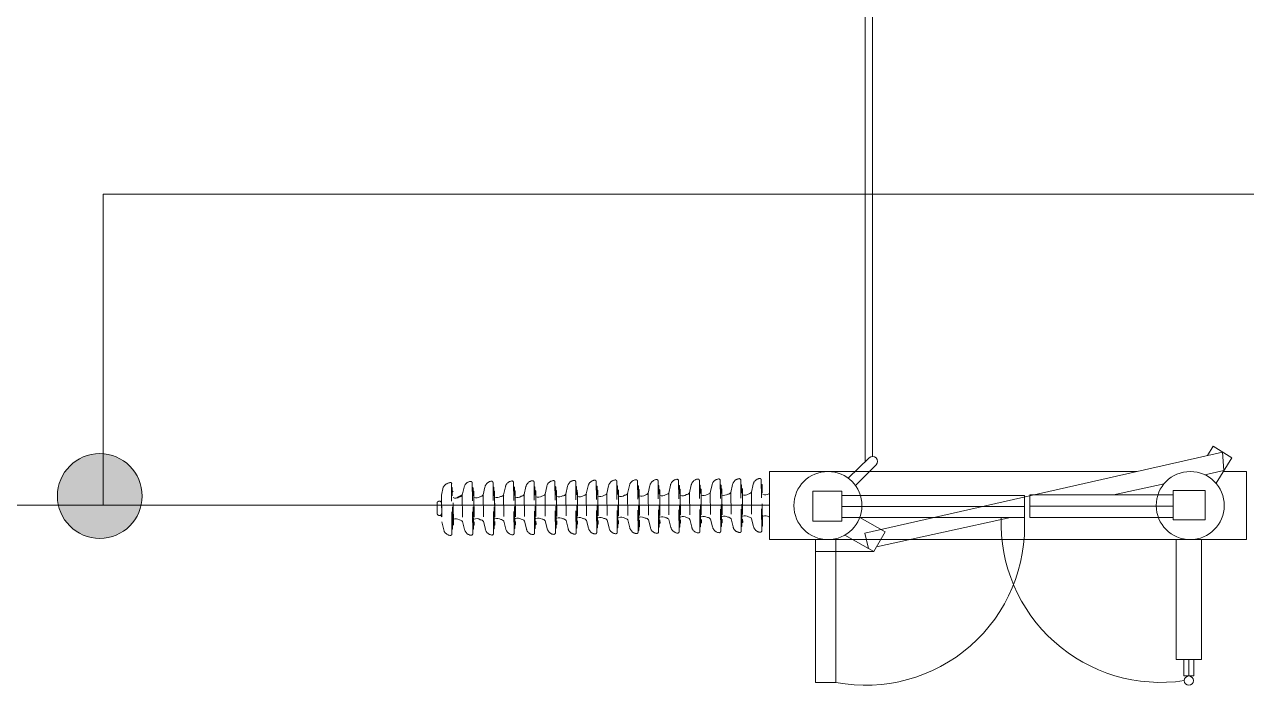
# Model space of a CAD drawing. Header units: inches. Extents: x 3989 to 4711, y 2881 to 3348.
# Drawn here: x 4422.83 to 4450.72, y 3026.7 to 3041.93 of the extents above; entities that cross this region are included whole.
import ezdxf

# ---------------------------------------------------------------- set-up
doc = ezdxf.new("R2010")
doc.units = ezdxf.units.IN
doc.header["$MEASUREMENT"] = 0
doc.linetypes.add('DASHED', pattern=[0.75, 0.5, -0.25])
doc.layers.add('COTAS', color=4, linetype='Continuous')
doc.layers.add('medidas', color=3, linetype='Continuous')

# ---------------------------------------------------------------- blocks, each defined once
blk = doc.blocks.new('*U13')
at = {"color": 0, "linetype": 'DASHED', "lineweight": 0}
for p, q in [((-106.059, -122.75), (-106.048, -121.59)), ((-105.591, -122.755), (-105.579, -121.595)), ((-105.123, -122.76), (-105.111, -121.6)), ((-104.648, -122.764), (-104.636, -121.605)), ((-104.173, -122.769), (-104.161, -121.609)), ((-106.075, -122.639), (-106.066, -121.702)), ((-106.075, -121.781), (-106.067, -121.781)), ((-106.057, -121.693), (-106.049, -121.693)), ((-105.862, -121.69), (-105.822, -121.87)), ((-105.822, -121.87), (-105.828, -122.475)), ((-105.617, -121.879), (-105.623, -122.484)), ((-105.607, -122.643), (-105.598, -121.706)), ((-105.607, -121.786), (-105.599, -121.786)), ((-105.589, -121.698), (-105.58, -121.698)), ((-105.394, -121.695), (-105.354, -121.875)), ((-105.354, -121.875), (-105.36, -122.48)), ((-105.149, -121.884), (-105.155, -122.489)), ((-105.139, -122.648), (-105.129, -121.711)), ((-105.139, -121.791), (-105.13, -121.791)), ((-105.121, -121.703), (-105.112, -121.703)), ((-104.925, -121.7), (-104.885, -121.88)), ((-104.885, -121.88), (-104.891, -122.485)), ((-104.673, -121.888), (-104.68, -122.493)), ((-104.664, -122.653), (-104.654, -121.716)), ((-104.664, -121.795), (-104.655, -121.795)), ((-104.646, -121.707), (-104.637, -121.707)), ((-104.45, -121.705), (-104.41, -121.884)), ((-104.41, -121.884), (-104.416, -122.489)), ((-104.189, -122.658), (-104.179, -121.721)), ((-104.189, -121.8), (-104.18, -121.8)), ((-104.17, -121.712), (-104.162, -121.712)), ((-103.975, -121.709), (-103.935, -121.889)), ((-103.935, -121.889), (-103.941, -122.494)), ((-103.72, -122.662), (-103.711, -121.725)), ((-103.72, -121.805), (-103.712, -121.805)), ((-103.704, -122.774), (-103.693, -121.614)), ((-103.702, -121.717), (-103.694, -121.717)), ((-103.507, -121.714), (-103.467, -121.894)), ((-103.253, -122.739), (-103.243, -121.802)), ((-103.252, -122.668), (-103.243, -121.731)), ((-103.252, -121.81), (-103.243, -121.81)), ((-103.236, -122.779), (-103.224, -121.619)), ((-103.236, -122.779), (-103.224, -121.619)), ((-103.234, -121.722), (-103.225, -121.722)), ((-103.038, -121.719), (-102.998, -121.899)), ((-102.777, -122.672), (-102.768, -121.735)), ((-102.777, -122.672), (-102.768, -121.735)), ((-102.777, -121.814), (-102.768, -121.815)), ((-102.761, -122.784), (-102.749, -121.624)), ((-102.761, -122.784), (-102.749, -121.624)), ((-102.759, -121.726), (-102.75, -121.727)), ((-102.563, -121.724), (-102.523, -121.903)), ((-102.309, -122.677), (-102.299, -121.74)), ((-102.309, -121.819), (-102.3, -121.819)), ((-102.293, -122.788), (-102.281, -121.629)), ((-102.291, -121.731), (-102.282, -121.731)), ((-102.095, -121.728), (-102.055, -121.908)), ((-101.841, -122.682), (-101.831, -121.745)), ((-101.84, -121.824), (-101.832, -121.824)), ((-101.824, -122.793), (-101.813, -121.634)), ((-101.822, -121.736), (-101.814, -121.736)), ((-101.627, -121.734), (-101.587, -121.913)), ((-101.365, -122.686), (-101.356, -121.749)), ((-101.365, -121.829), (-101.357, -121.829)), ((-101.349, -122.798), (-101.337, -121.638)), ((-101.347, -121.741), (-101.339, -121.741)), ((-101.152, -121.738), (-101.112, -121.918)), ((-100.89, -122.691), (-100.881, -121.754)), ((-100.89, -121.834), (-100.882, -121.834)), ((-100.874, -122.803), (-100.862, -121.643)), ((-100.872, -121.746), (-100.863, -121.746)), ((-100.677, -121.743), (-100.637, -121.923)), ((-100.422, -122.696), (-100.412, -121.759)), ((-100.422, -121.838), (-100.413, -121.838)), ((-100.406, -122.808), (-100.394, -121.648)), ((-100.404, -121.75), (-100.395, -121.75)), ((-100.208, -121.748), (-100.168, -121.927)), ((-99.954, -122.701), (-99.944, -121.764)), ((-99.954, -121.843), (-99.945, -121.844)), ((-99.938, -122.813), (-99.926, -121.653)), ((-99.936, -121.755), (-99.927, -121.756)), ((-99.74, -121.753), (-99.7, -121.932)), ((-99.479, -122.706), (-99.469, -121.768)), ((-99.479, -121.848), (-99.47, -121.848)), ((-99.462, -122.817), (-99.451, -121.657)), ((-99.46, -121.76), (-99.452, -121.76)), ((-99.265, -121.757), (-99.225, -121.937)), ((-99.02, -122.615), (-99.012, -121.855)), ((-99.003, -122.704), (-98.994, -121.767)), ((-99.003, -121.846), (-98.995, -121.846)), ((-98.987, -122.815), (-98.975, -121.655)), ((-98.987, -122.822), (-98.976, -121.662)), ((-98.985, -121.758), (-98.977, -121.758)), ((-98.79, -121.755), (-98.75, -121.935)), ((-105.621, -122.286), (-105.619, -122.063)), ((-105.153, -122.292), (-105.15, -122.068)), ((-104.677, -122.296), (-104.675, -122.072)), ((-104.198, -121.893), (-104.204, -122.498)), ((-104.202, -122.301), (-104.2, -122.077)), ((-103.73, -121.898), (-103.736, -122.503)), ((-103.734, -122.306), (-103.732, -122.082)), ((-103.467, -121.894), (-103.473, -122.499)), ((-103.262, -121.903), (-103.268, -122.508)), ((-103.266, -122.311), (-103.264, -122.087)), ((-102.998, -121.899), (-103.005, -122.504)), ((-102.787, -121.907), (-102.793, -122.513)), ((-102.791, -122.315), (-102.788, -122.092)), ((-102.523, -121.903), (-102.529, -122.509)), ((-102.318, -121.912), (-102.324, -122.517)), ((-102.322, -122.32), (-102.32, -122.096)), ((-102.055, -121.908), (-102.061, -122.513)), ((-101.85, -121.917), (-101.856, -122.522)), ((-101.854, -122.325), (-101.852, -122.101)), ((-101.587, -121.913), (-101.593, -122.518)), ((-101.375, -121.922), (-101.381, -122.527)), ((-101.379, -122.329), (-101.377, -122.106)), ((-101.112, -121.918), (-101.118, -122.523)), ((-100.9, -121.927), (-100.906, -122.532)), ((-100.904, -122.334), (-100.902, -122.111)), ((-100.637, -121.923), (-100.643, -122.528)), ((-100.432, -121.931), (-100.438, -122.536)), ((-100.436, -122.339), (-100.433, -122.115)), ((-100.168, -121.927), (-100.174, -122.532)), ((-99.963, -121.936), (-99.969, -122.542)), ((-99.967, -122.344), (-99.965, -122.121)), ((-99.7, -121.932), (-99.706, -122.538)), ((-99.488, -121.941), (-99.494, -122.546)), ((-99.492, -122.349), (-99.49, -122.125)), ((-99.225, -121.937), (-99.231, -122.542)), ((-99.017, -122.347), (-99.015, -122.123)), ((-98.75, -121.935), (-98.756, -122.547)), ((-98.754, -122.343), (-98.752, -122.119)), ((-98.65, -122.344), (-98.648, -122.12)), ((-106.067, -122.647), (-106.058, -122.647)), ((-105.872, -122.654), (-105.828, -122.475)), ((-105.615, -122.564), (-105.606, -122.564)), ((-105.599, -122.652), (-105.59, -122.652)), ((-105.403, -122.659), (-105.36, -122.48)), ((-105.147, -122.569), (-105.138, -122.569)), ((-105.13, -122.657), (-105.122, -122.657)), ((-104.935, -122.664), (-104.891, -122.485)), ((-104.672, -122.573), (-104.663, -122.573)), ((-104.655, -122.662), (-104.647, -122.662)), ((-104.46, -122.668), (-104.416, -122.489)), ((-104.197, -122.578), (-104.188, -122.578)), ((-104.18, -122.666), (-104.171, -122.667)), ((-103.985, -122.673), (-103.941, -122.494)), ((-103.728, -122.583), (-103.72, -122.583)), ((-103.712, -122.671), (-103.703, -122.671)), ((-103.517, -122.678), (-103.473, -122.499)), ((-103.048, -122.683), (-103.005, -122.504)), ((-102.768, -122.681), (-102.76, -122.681)), ((-102.573, -122.687), (-102.529, -122.509)), ((-102.317, -122.597), (-102.308, -122.597)), ((-102.3, -122.686), (-102.292, -122.686)), ((-102.105, -122.692), (-102.061, -122.513)), ((-101.848, -122.602), (-101.84, -122.602)), ((-101.832, -122.691), (-101.823, -122.691)), ((-101.637, -122.697), (-101.593, -122.518)), ((-101.373, -122.607), (-101.365, -122.607)), ((-101.357, -122.695), (-101.348, -122.695)), ((-101.161, -122.702), (-101.118, -122.523)), ((-100.898, -122.612), (-100.889, -122.612)), ((-100.882, -122.7), (-100.873, -122.7)), ((-100.686, -122.707), (-100.643, -122.528)), ((-100.43, -122.616), (-100.421, -122.616)), ((-100.413, -122.705), (-100.405, -122.705)), ((-100.218, -122.711), (-100.174, -122.532)), ((-99.962, -122.621), (-99.953, -122.621)), ((-99.945, -122.71), (-99.937, -122.71)), ((-99.75, -122.716), (-99.706, -122.538)), ((-99.486, -122.626), (-99.478, -122.626)), ((-99.47, -122.714), (-99.461, -122.714)), ((-99.275, -122.721), (-99.231, -122.542)), ((-98.8, -122.726), (-98.756, -122.547)), ((-103.244, -122.747), (-103.236, -122.748))]:
    blk.add_line(p, q, dxfattribs=at)
at = {"color": 0, "lineweight": 0}
for p, q in [((-105.617, -121.879), (-105.616, -121.794)), ((-105.149, -121.884), (-105.148, -121.799)), ((-104.673, -121.888), (-104.673, -121.804)), ((-104.198, -121.893), (-104.197, -121.809)), ((-103.73, -121.898), (-103.729, -121.813)), ((-103.262, -121.903), (-103.261, -121.819)), ((-102.787, -121.907), (-102.786, -121.823)), ((-102.318, -121.912), (-102.317, -121.828)), ((-101.85, -121.917), (-101.849, -121.833)), ((-101.375, -121.922), (-101.374, -121.837)), ((-100.9, -121.927), (-100.899, -121.842)), ((-100.432, -121.931), (-100.431, -121.847)), ((-99.963, -121.936), (-99.962, -121.852)), ((-99.488, -121.941), (-99.487, -121.856)), ((-99.079, -122.004), (-99.228, -121.924)), ((-105.624, -122.555), (-105.623, -122.484)), ((-105.155, -122.56), (-105.155, -122.489)), ((-104.68, -122.565), (-104.68, -122.493)), ((-104.205, -122.569), (-104.204, -122.498)), ((-103.737, -122.574), (-103.736, -122.503)), ((-103.269, -122.579), (-103.268, -122.508)), ((-103.269, -122.65), (-103.269, -122.579)), ((-102.793, -122.584), (-102.793, -122.513)), ((-102.325, -122.588), (-102.324, -122.517)), ((-101.857, -122.594), (-101.856, -122.522)), ((-101.382, -122.598), (-101.381, -122.527)), ((-100.907, -122.603), (-100.906, -122.532)), ((-100.438, -122.608), (-100.438, -122.536)), ((-99.97, -122.613), (-99.969, -122.542)), ((-99.495, -122.617), (-99.494, -122.546))]:
    blk.add_line(p, q, dxfattribs=at)
blk.add_lwpolyline([(-98.734, -122.391), (-98.755, -122.43)], dxfattribs=at)
at = {"color": 0, "linetype": 'DASHED', "lineweight": 0}
for centre, radius, start, end in [((-106.013, -121.591), 0.0346, 82.7008, 179.4188), ((-106.031, -121.728), 0.173, 12.5488, 82.7008), ((-105.545, -121.595), 0.0346, 82.7008, 179.4188), ((-105.562, -121.733), 0.173, 12.5488, 82.7008), ((-105.076, -121.601), 0.0346, 82.7008, 179.4188), ((-105.094, -121.738), 0.173, 12.5488, 82.7008), ((-104.601, -121.605), 0.0346, 82.7008, 179.4188), ((-104.619, -121.742), 0.173, 12.5488, 82.7008), ((-104.126, -121.61), 0.0346, 82.7008, 179.4188), ((-104.144, -121.747), 0.173, 12.5488, 82.7008), ((-103.658, -121.615), 0.0346, 82.7008, 179.4188), ((-103.676, -121.752), 0.173, 12.5488, 82.7008), ((-103.19, -121.62), 0.0346, 82.7008, 179.4188), ((-103.207, -121.757), 0.173, 12.5488, 82.7008), ((-102.715, -121.624), 0.0346, 82.7008, 179.4188), ((-102.732, -121.761), 0.173, 12.5488, 82.7008), ((-102.246, -121.629), 0.0346, 82.7008, 179.4188), ((-102.264, -121.766), 0.173, 12.5488, 82.7008), ((-101.778, -121.634), 0.0346, 82.7008, 179.4188), ((-101.796, -121.771), 0.173, 12.5488, 82.7008), ((-101.303, -121.638), 0.0346, 82.7008, 179.4188), ((-101.32, -121.776), 0.173, 12.5488, 82.7008), ((-100.828, -121.643), 0.0346, 82.7008, 179.4188), ((-100.845, -121.78), 0.173, 12.5488, 82.7008), ((-106.057, -121.702), 0.00864, 89.4188, 179.4188), ((-105.607, -121.794), 0.00864, 89.4188, 179.4188), ((-105.589, -121.706), 0.00864, 89.4188, 179.4188), ((-105.139, -121.8), 0.00864, 89.4188, 179.4188), ((-105.121, -121.711), 0.00864, 89.4188, 179.4188), ((-104.664, -121.804), 0.00864, 89.4188, 179.4188), ((-104.646, -121.716), 0.00864, 89.4188, 179.4188), ((-104.189, -121.809), 0.00864, 89.4188, 179.4188), ((-104.171, -121.721), 0.00864, 89.4188, 179.4188), ((-103.72, -121.814), 0.00864, 89.4188, 179.4188), ((-103.702, -121.726), 0.00864, 89.4188, 179.4188), ((-103.252, -121.819), 0.00864, 89.4188, 179.4188), ((-103.234, -121.731), 0.00864, 89.4188, 179.4188), ((-102.777, -121.823), 0.00864, 89.4188, 179.4188), ((-102.759, -121.735), 0.00864, 89.4188, 179.4188), ((-102.309, -121.828), 0.00864, 89.4188, 179.4188), ((-102.291, -121.74), 0.00864, 89.4188, 179.4188), ((-101.841, -121.833), 0.00864, 89.4188, 179.4188), ((-101.822, -121.745), 0.00864, 89.4188, 179.4188), ((-101.365, -121.837), 0.00864, 89.4188, 179.4188), ((-101.347, -121.749), 0.00864, 89.4188, 179.4188), ((-100.89, -121.842), 0.00864, 89.4188, 179.4188), ((-100.872, -121.754), 0.00864, 89.4188, 179.4188), ((-100.422, -121.847), 0.00864, 89.4188, 179.4188), ((-100.404, -121.759), 0.00864, 89.4188, 179.4188), ((-100.359, -121.648), 0.0346, 82.7008, 179.4188), ((-100.377, -121.785), 0.173, 12.5488, 82.7008), ((-99.954, -121.852), 0.00864, 89.4188, 179.4188), ((-99.936, -121.764), 0.00864, 89.4188, 179.4188), ((-99.891, -121.653), 0.0346, 82.7008, 179.4188), ((-99.909, -121.79), 0.173, 12.5488, 82.7008), ((-99.479, -121.857), 0.00864, 89.4188, 179.4188), ((-99.46, -121.769), 0.00864, 89.4188, 179.4188), ((-99.416, -121.658), 0.0346, 82.7008, 179.4188), ((-99.434, -121.795), 0.173, 12.5488, 82.7008), ((-99.003, -121.855), 0.00864, 89.4188, 179.4188), ((-98.985, -121.767), 0.00864, 89.4188, 179.4188), ((-98.955, -121.683), 0.0346, 57.726, 154.4439), ((-98.971, -121.861), 0.21, 30.153, 80.354), ((-98.7, -122.126), 0.0522, 352.1235, 186.7141), ((-98.702, -122.35), 0.0522, 172.1235, 6.7141), ((-106.067, -122.639), 0.00864, 179.4188, 269.4188), ((-106.04, -122.613), 0.173, 276.1367, 346.2887), ((-105.615, -122.555), 0.00864, 179.4188, 269.4188), ((-105.599, -122.643), 0.00864, 179.4188, 269.4188), ((-105.571, -122.618), 0.173, 276.1367, 346.2887), ((-105.147, -122.56), 0.00864, 179.4188, 269.4188), ((-105.13, -122.649), 0.00864, 179.4188, 269.4188), ((-105.103, -122.623), 0.173, 276.1367, 346.2887), ((-104.672, -122.565), 0.00864, 179.4188, 269.4188), ((-104.655, -122.653), 0.00864, 179.4188, 269.4188), ((-104.628, -122.627), 0.173, 276.1367, 346.2887), ((-104.196, -122.569), 0.00864, 179.4188, 269.4188), ((-104.18, -122.658), 0.00864, 179.4188, 269.4188), ((-104.153, -122.632), 0.173, 276.1367, 346.2887), ((-103.728, -122.574), 0.00864, 179.4188, 269.4188), ((-103.712, -122.663), 0.00864, 179.4188, 269.4188), ((-103.684, -122.637), 0.173, 276.1367, 346.2887), ((-103.261, -122.65), 0.00864, 179.4188, 269.4188), ((-103.216, -122.642), 0.173, 276.1367, 346.2887), ((-102.785, -122.584), 0.00864, 179.4188, 269.4188), ((-102.768, -122.672), 0.00864, 179.4188, 269.4188), ((-102.741, -122.646), 0.173, 276.1367, 346.2887), ((-102.317, -122.589), 0.00864, 179.4188, 269.4188), ((-102.3, -122.677), 0.00864, 179.4188, 269.4188), ((-102.273, -122.651), 0.173, 276.1367, 346.2887), ((-101.848, -122.594), 0.00864, 179.4188, 269.4188), ((-101.832, -122.682), 0.00864, 179.4188, 269.4188), ((-101.805, -122.656), 0.173, 276.1367, 346.2887), ((-101.373, -122.598), 0.00864, 179.4188, 269.4188), ((-101.357, -122.686), 0.00864, 179.4188, 269.4188), ((-101.329, -122.661), 0.173, 276.1367, 346.2887), ((-100.898, -122.603), 0.00864, 179.4188, 269.4188), ((-100.882, -122.691), 0.00864, 179.4188, 269.4188), ((-100.854, -122.666), 0.173, 276.1367, 346.2887), ((-100.43, -122.608), 0.00864, 179.4188, 269.4188), ((-100.413, -122.696), 0.00864, 179.4188, 269.4188), ((-100.386, -122.67), 0.173, 276.1367, 346.2887), ((-99.961, -122.613), 0.00864, 179.4188, 269.4188), ((-99.945, -122.701), 0.00864, 179.4188, 269.4188), ((-99.918, -122.675), 0.173, 276.1367, 346.2887), ((-99.486, -122.617), 0.00864, 179.4188, 269.4188), ((-99.47, -122.706), 0.00864, 179.4188, 269.4188), ((-99.443, -122.68), 0.173, 276.1367, 346.2887), ((-99.011, -122.615), 0.00864, 179.4188, 269.4188), ((-98.995, -122.705), 0.00864, 179.4188, 269.4188), ((-98.968, -122.685), 0.173, 276.1367, 346.2887), ((-106.025, -122.751), 0.0346, 179.4188, 276.1367), ((-105.556, -122.755), 0.0346, 179.4188, 276.1367), ((-105.088, -122.76), 0.0346, 179.4188, 276.1367), ((-104.613, -122.765), 0.0346, 179.4188, 276.1367), ((-104.138, -122.77), 0.0346, 179.4188, 276.1367), ((-103.67, -122.774), 0.0346, 179.4188, 276.1367), ((-103.244, -122.739), 0.00864, 179.4188, 269.4188), ((-103.201, -122.78), 0.0346, 179.4188, 276.1367), ((-102.726, -122.784), 0.0346, 179.4188, 276.1367), ((-102.258, -122.789), 0.0346, 179.4188, 276.1367), ((-101.79, -122.794), 0.0346, 179.4188, 276.1367), ((-101.315, -122.798), 0.0346, 179.4188, 276.1367), ((-100.84, -122.803), 0.0346, 179.4188, 276.1367), ((-100.371, -122.808), 0.0346, 179.4188, 276.1367), ((-99.903, -122.813), 0.0346, 179.4188, 276.1367), ((-99.428, -122.817), 0.0346, 179.4188, 276.1367), ((-98.953, -122.822), 0.0346, 179.4188, 276.1367)]:
    blk.add_arc(centre, radius, start, end, dxfattribs=at)
at = {"color": 0, "lineweight": 0}
for centre, radius, start, end in [((-105.743, -121.816), 0.0951, 214.3765, 266.1931), ((-105.275, -121.821), 0.0951, 214.3765, 266.1931), ((-104.807, -121.826), 0.0951, 214.3765, 266.1931), ((-104.332, -121.831), 0.0951, 214.3765, 266.1931), ((-103.856, -121.835), 0.0951, 214.3765, 266.1931), ((-106.132, -121.778), 0.154, 236.2975, 287.6703), ((-105.664, -121.783), 0.154, 236.2975, 287.6703), ((-105.196, -121.788), 0.154, 236.2975, 287.6703), ((-104.728, -121.792), 0.154, 236.2975, 290.3874), ((-104.252, -121.797), 0.154, 236.2975, 290.3874), ((-103.777, -121.802), 0.154, 236.2975, 287.6703), ((-103.388, -121.84), 0.0951, 214.3765, 266.1931), ((-103.309, -121.807), 0.154, 236.2975, 287.6703), ((-102.92, -121.845), 0.0951, 214.3765, 266.1931), ((-102.841, -121.812), 0.154, 236.2975, 290.3874), ((-102.445, -121.85), 0.0951, 214.3765, 266.1931), ((-102.366, -121.816), 0.154, 236.2975, 287.6703), ((-101.977, -121.855), 0.0951, 214.3765, 266.1931), ((-101.897, -121.821), 0.154, 236.2975, 287.6703), ((-101.508, -121.859), 0.0951, 214.3765, 266.1931), ((-101.429, -121.826), 0.154, 236.2975, 290.3874), ((-101.033, -121.864), 0.0951, 214.3765, 266.1931), ((-100.954, -121.831), 0.154, 236.2975, 290.3874), ((-100.558, -121.869), 0.0951, 214.3765, 266.1931), ((-100.479, -121.836), 0.154, 236.2975, 287.6703), ((-100.09, -121.874), 0.0951, 214.3765, 266.1931), ((-100.011, -121.84), 0.154, 236.2975, 287.6703), ((-99.622, -121.878), 0.0951, 214.3765, 266.1931), ((-99.542, -121.845), 0.154, 236.2975, 290.3874), ((-99.146, -121.883), 0.0951, 214.3765, 266.1931), ((-99.067, -121.85), 0.154, 236.2975, 290.3874), ((-106.14, -122.561), 0.154, 71.1672, 122.5401), ((-105.751, -122.53), 0.0951, 92.6444, 144.4611), ((-105.672, -122.565), 0.154, 71.1672, 122.5401), ((-105.282, -122.535), 0.0951, 92.6444, 144.4611), ((-105.204, -122.57), 0.154, 71.1672, 122.5401), ((-104.814, -122.54), 0.0951, 92.6444, 144.4611), ((-104.735, -122.575), 0.154, 68.4501, 122.5401), ((-104.26, -122.58), 0.154, 68.4501, 122.5401), ((-103.785, -122.584), 0.154, 71.1672, 122.5401), ((-103.317, -122.589), 0.154, 71.1672, 122.5401), ((-102.849, -122.594), 0.154, 71.1672, 122.5401), ((-102.374, -122.599), 0.154, 71.1672, 122.5401), ((-104.339, -122.545), 0.0951, 92.6444, 144.4611), ((-103.864, -122.55), 0.0951, 92.6444, 144.4611), ((-103.395, -122.554), 0.0951, 92.6444, 144.4611), ((-102.927, -122.559), 0.0951, 92.6444, 144.4611), ((-102.452, -122.564), 0.0951, 92.6444, 144.4611), ((-101.984, -122.569), 0.0951, 92.6444, 144.4611), ((-101.905, -122.604), 0.154, 71.1672, 122.5401), ((-101.516, -122.573), 0.0951, 92.6444, 144.4611), ((-101.437, -122.608), 0.154, 68.4501, 122.5401), ((-101.04, -122.578), 0.0951, 92.6444, 144.4611), ((-100.962, -122.613), 0.154, 68.4501, 122.5401), ((-100.565, -122.583), 0.0951, 92.6444, 144.4611), ((-100.487, -122.618), 0.154, 71.1672, 122.5401), ((-100.097, -122.588), 0.0951, 92.6444, 144.4611), ((-100.019, -122.623), 0.154, 71.1672, 122.5401), ((-99.629, -122.593), 0.0951, 92.6444, 144.4611), ((-99.55, -122.627), 0.154, 68.4501, 122.5401), ((-99.154, -122.597), 0.0951, 92.6444, 144.4611), ((-99.075, -122.632), 0.154, 68.4501, 122.5401)]:
    blk.add_arc(centre, radius, start, end, dxfattribs=at)
at = {"layer": 'COTAS', "color": 0, "lineweight": 0}
for p, q in [((-108.584, -107.55), (-108.585, -121.06)), ((-108.42, -107.457), (-108.42, -121.171)), ((-116.787, -121.088), (-116.361, -120.822)), ((-116.607, -121.377), (-116.574, -120.955)), ((-116.574, -120.955), (-108.415, -122.804)), ((-116.361, -120.822), (-116.229, -121.033)), ((-116.426, -121.666), (-116.787, -121.088)), ((-108.197, -121.716), (-108.671, -121.247)), ((-108.509, -121.083), (-108.034, -121.552)), ((-117.121, -121.397), (-117.121, -122.95)), ((-117.121, -121.397), (-116.594, -121.397)), ((-116.607, -121.377), (-116.172, -121.473)), ((-114.623, -121.397), (-106.233, -121.397)), ((-106.233, -122.95), (-106.233, -121.397)), ((-115.451, -121.828), (-116.175, -121.828)), ((-116.175, -121.828), (-116.175, -122.174)), ((-115.451, -122.502), (-115.451, -121.828)), ((-115.242, -121.676), (-114.084, -121.93)), ((-107.223, -121.849), (-107.887, -121.849)), ((-107.887, -121.849), (-107.887, -122.531)), ((-107.223, -122.174), (-107.223, -121.849)), ((-112.18, -121.93), (-115.451, -121.93)), ((-115.451, -121.93), (-115.451, -122.447)), ((-112.18, -122.447), (-112.18, -121.93)), ((-107.887, -121.942), (-112.054, -121.942)), ((-112.054, -121.942), (-111.985, -121.942)), ((-111.985, -121.942), (-112.054, -121.942)), ((-112.054, -121.942), (-112.054, -122.444)), ((-79.84, -122.168), (-106.223, -122.168)), ((-116.175, -122.174), (-116.175, -122.502)), ((-115.451, -122.447), (-115.451, -122.189)), ((-115.451, -122.189), (-112.18, -122.189)), ((-112.054, -122.193), (-107.887, -122.193)), ((-112.054, -122.444), (-108.297, -122.444)), ((-111.735, -122.444), (-108.677, -123.114)), ((-108.297, -122.444), (-108.872, -122.771)), ((-108.297, -122.444), (-107.887, -122.444)), ((-107.223, -122.531), (-107.223, -122.174)), ((-116.175, -122.502), (-115.451, -122.502)), ((-115.451, -122.447), (-112.18, -122.447)), ((-107.887, -122.531), (-107.223, -122.531)), ((-117.121, -122.95), (-106.233, -122.95)), ((-116.098, -125.686), (-116.098, -122.95)), ((-115.515, -125.686), (-115.515, -122.95)), ((-108.872, -122.771), (-108.615, -123.223)), ((-108.615, -123.223), (-107.955, -122.848)), ((-108.415, -122.804), (-108.494, -123.154)), ((-107.753, -126.215), (-107.753, -122.95)), ((-107.286, -126.215), (-107.286, -122.95)), ((-108.615, -123.223), (-107.286, -123.223)), ((-116.098, -125.686), (-115.515, -125.686)), ((-115.919, -126.066), (-115.919, -125.686)), ((-115.806, -125.686), (-115.806, -126.066)), ((-115.693, -126.066), (-115.693, -125.686)), ((-115.806, -126.066), (-115.919, -126.066)), ((-115.806, -126.066), (-115.693, -126.066)), ((-107.753, -126.215), (-107.286, -126.215))]:
    blk.add_line(p, q, dxfattribs=at)
for centre, radius in [((-115.838, -122.174), 0.777), ((-107.569, -122.174), 0.777), ((-115.806, -126.172), 0.106)]:
    blk.add_circle(centre, radius, dxfattribs=at)
blk.add_arc((-108.585, -121.17), 0.116, 48.6858, 221.927, dxfattribs=at)
at = {"layer": 'COTAS', "color": 1, "lineweight": 0}
for centre, radius, start, end in [((-115.16, -122.572), 3.64, 261.4644, 2.0074), ((-108.426, -122.645), 3.633, 176.841, 280.6721)]:
    blk.add_arc(centre, radius, start, end, dxfattribs=at)
at = {"layer": 'medidas', "color": 0, "lineweight": 0}
for p, q in [((-99.011, -122.624), (-99.003, -122.624)), ((-98.995, -122.714), (-98.986, -122.714))]:
    blk.add_line(p, q, dxfattribs=at)
blk = doc.blocks.new('*U14')
at = {"color": 0, "linetype": 'ByBlock', "lineweight": -2, "transparency": 16777216}
blk.add_blockref('*U13', (0, 0), dxfattribs=at)

msp = doc.modelspace()

# ---------------------------------------------------------------- hatches: boundary and pattern name
at = {"lineweight": 0}
h = msp.add_hatch(color=3, dxfattribs=at)
h.dxf.hatch_style = 1
h.paths.add_polyline_path([(4424.63304, 3032.12562), (4424.63304, 3031.09983), (4425.51748, 3031.09983, 0.01577024), (4425.5194, 3031.16086, 0.38963386)])
h.paths.add_polyline_path([(4424.63304, 3032.12562, 0.43922803), (4423.58296, 3031.16086, 0.43922803), (4424.63304, 3030.19611)])
h.paths.add_polyline_path([(4425.51748, 3031.09983), (4424.63304, 3031.09983), (4424.63304, 3030.19611, 0.37158039)])

# ---------------------------------------------------------------- linework, layer by layer
at = {"color": 3, "lineweight": 0}
for p, q in [((4424.62518, 3038.05339), (4424.62518, 3030.95158)), ((4424.63248, 3038.0498), (4652.02666, 3038.0498))]:
    msp.add_line(p, q, dxfattribs=at)
msp.add_circle((4424.55118, 3031.16086), 0.96822, dxfattribs=at)

# ---------------------------------------------------------------- block references
at = {"lineweight": 0, "xscale": -1}
msp.add_blockref('*U14', (4333.6009, 3153.11752), dxfattribs=at)

doc.saveas('drawing.dxf')
